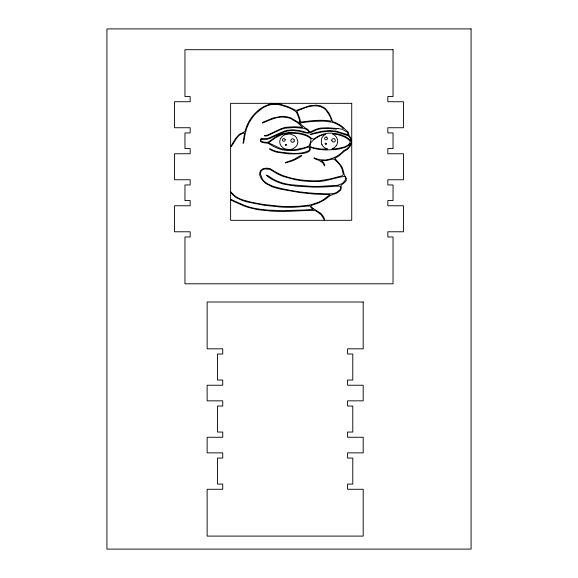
<?xml version="1.0" encoding="UTF-8"?>
<svg xmlns="http://www.w3.org/2000/svg" width="578" height="578" viewBox="0 0 578 578"><rect width="100%" height="100%" fill="white"/><g stroke="black" fill="none" stroke-linecap="round" stroke-linejoin="round"><path stroke-width="0.87" d="M261.574 138.294L261.003 138.771A5.657 5.657 0 0 1 260.534 139.515C259.052 143.185 265.454 142.687 267.672 143.243A1.019 1.019 0 0 1 268.286 143.431L273.018 146.126A51.876 51.876 0 0 0 274.239 146.74L275.15 147.18A38.379 38.379 0 0 0 279.73 149.001A49.867 49.867 0 0 0 281.103 149.42L281.992 149.659A23.669 23.669 0 0 0 284.181 150.114L288.545 150.54A42.982 42.982 0 0 0 299.823 149.659L308.869 146.949A7.948 7.948 0 0 1 309.114 146.87M294.209 141.227L294.26 140.801A12.456 12.456 0 0 0 294.267 140.432L294.209 139.89M325.262 143.604L325.284 144.146A1.734 1.734 0 0 0 325.544 144.442L326.1 144.493A1.734 1.734 0 0 0 326.418 144.146L326.541 143.879A0.845 0.845 0 0 0 325.862 143.279M294.123 141.408L293.913 141.653A7.232 7.232 0 0 1 293.675 141.877L293.342 142.123A1.055 1.055 0 0 1 292.967 142.26L291.572 141.978A1.662 1.662 0 0 1 290.835 140.252L291.695 139.009A0.874 0.874 0 0 1 291.998 138.879L292.425 138.836A6.503 6.503 0 0 1 292.743 138.843L293.068 138.879A0.968 0.968 0 0 1 293.328 138.98L293.667 139.233A7.781 7.781 0 0 1 293.913 139.457L294.123 139.703M264.738 135.534L264.616 135.7A0.751 0.751 0 0 0 264.616 135.953L265.598 136.068A24.847 24.847 0 0 0 267.426 135.751L280.251 129.768A48.082 48.082 0 0 1 281.977 129.125A46.58 46.58 0 0 1 283.704 128.547L284.008 128.461A16.422 16.422 0 0 1 284.925 128.215L294.44 127.463L304.382 128.403A1.864 1.864 0 0 1 304.751 128.605L304.974 128.786A2.276 2.276 0 0 0 305.856 129.255L306.831 129.754A11.9 11.9 0 0 1 307.807 130.476L308.551 131.271A2.883 2.883 0 0 1 308.804 131.95L308.247 132.947A10.953 10.953 0 0 1 307.185 132.644A61.933 61.933 0 0 0 298.161 130.361M268.141 142.188L277.534 135.765A32.404 32.404 0 0 1 280.987 134.219L282.519 133.67A16.437 16.437 0 0 1 284.152 133.243L288.046 132.629A32.137 32.137 0 0 1 291.637 132.449C297.822 132.759 304.483 133.287 309.757 136.863A16.581 16.581 0 0 1 311.499 138.503L313.644 139.016L317.474 136.733A39.933 39.933 0 0 1 320.935 135.035L325.71 133.46L329.214 133.135A54.65 54.65 0 0 1 331.815 133.142L337.79 133.93A46.392 46.392 0 0 1 341.295 134.934L344.95 136.357A14.566 14.566 0 0 1 346.193 137.015L346.569 137.246A18.2 18.2 0 0 1 348.707 138.828L350.803 141.003L350.586 139.154A5.188 5.188 0 0 0 350.232 138.243L349.48 137.022A24.977 24.977 0 0 0 349.09 136.48L348.079 135.693M268.062 142.253L266.364 142.376A35.648 35.648 0 0 1 264.233 142.087L263.604 141.971A10.281 10.281 0 0 1 261.834 141.458L260.837 140.895L260.859 140.309A2.11 2.11 0 0 1 261.292 139.609A2.023 2.023 0 0 1 261.458 139.45L262.282 139.377A10.888 10.888 0 0 0 266.314 139.522L269.406 138.626L284.39 131.813A33.105 33.105 0 0 1 287.389 131.047L291.406 130.65A56.76 56.76 0 0 1 294.151 130.65L298.761 131.141A64.967 64.967 0 0 1 300.683 131.574L305.762 132.94L310.032 132.954L315.805 130.158A26.523 26.523 0 0 1 319.092 129.154L322.38 128.547A13.243 13.243 0 0 1 323.427 128.453L327.264 128.453A62.149 62.149 0 0 1 330.089 128.576L336.447 129.125M269.839 141.791L275.879 137.535L281.139 134.927A25.743 25.743 0 0 1 284.297 133.966L289.029 133.265L295.091 133.337A48.812 48.812 0 0 1 301.969 134.399L306.044 135.649L308.919 137.203A21.032 21.032 0 0 1 310.241 138.25L311.007 139.023L310.921 139.89A23.749 23.749 0 0 1 310.704 140.866L309.649 145.309A6.849 6.849 0 0 1 309.526 145.728L306.672 146.957A90.428 90.428 0 0 1 303.594 147.968L295.156 149.702L285.684 149.615A31.841 31.841 0 0 1 279.99 148.308L268.756 142.903L269.572 141.986M350.21 144.009L350.275 143.965A3.858 3.858 0 0 0 349.733 144.471L345.406 147.303L339.358 148.929A104.856 104.856 0 0 1 334.843 149.572L325.833 149.977L319.005 149.478A52.461 52.461 0 0 1 314.41 148.43L310.328 147.383A8.027 8.027 0 0 0 310.299 148.38L310.263 149.413A2.233 2.233 0 0 1 310.148 149.912L309.96 150.338A3.381 3.381 0 0 1 309.432 151.111L306.745 152.671L302.308 153.575A48.342 48.342 0 0 1 301.217 153.661L292.547 153.921A106.655 106.655 0 0 1 287.143 153.69L276.363 152.093A37.18 37.18 0 0 1 272.874 150.844L272.072 150.497A21.083 21.083 0 0 1 271.169 150.063L270.316 149.615A16.841 16.841 0 0 1 269.803 149.326L269.637 148.676L273.235 150.266A22.52 22.52 0 0 0 275.742 151.183L276.515 151.4A41.869 41.869 0 0 0 278.177 151.819C288.147 152.939 299.91 155.345 309.049 150.504A3.569 3.569 0 0 0 309.613 149.29L309.259 146.834M263.221 122.103L272.924 118.064L281.002 116.402A37.368 37.368 0 0 1 283.538 116.388L286.804 116.72L291.095 118.049L298.703 122.543L299.476 122.261L299.563 121.459A9.335 9.335 0 0 0 299.361 119.704L298.32 116.546A73.796 73.796 0 0 0 296.456 112.161C291.587 108.223 285.337 106.28 279.319 104.763A22.202 22.202 0 0 0 276.876 104.452L271.581 104.589A18.525 18.525 0 0 0 268.568 105.29L265.475 106.54A29.832 29.832 0 0 0 262.398 108.245L256.639 112.782A41.045 41.045 0 0 0 252.593 117.283L249.313 122.269L246.9 127.724A53.017 53.017 0 0 0 244.812 135.808L243.598 142.961L243.056 143.322L244.443 133.98A10.375 10.375 0 0 0 244.624 133.07L243.389 133.171A24.746 24.746 0 0 0 241.907 133.756L239.856 134.869A8.106 8.106 0 0 0 238.952 135.577C235.412 138.547 233.584 144.478 230.766 146.776A1.431 1.431 0 0 1 230.832 146.415L235.521 138.59L238.57 135.021A11.242 11.242 0 0 1 240.477 133.677L243.562 132.369L245.13 131.011L245.628 129.335A50.517 50.517 0 0 1 247.398 124.624L248.605 122.117A40.395 40.395 0 0 1 258.041 110.593A45.322 45.322 0 0 1 259.775 109.199L260.692 108.527A28.156 28.156 0 0 1 263.46 106.786L268.243 104.661A33.437 33.437 0 0 1 270.555 104.054L272.484 103.715A19.992 19.992 0 0 1 273.372 103.679L276.667 103.729A25.15 25.15 0 0 1 280.171 104.213L287.389 106.497A60.459 60.459 0 0 1 290.394 107.739L295.156 109.979A5.26 5.26 0 0 0 296.117 110.333L297.157 110.123A33.495 33.495 0 0 0 297.908 109.842L298.176 109.741A37.816 37.816 0 0 0 298.956 109.423L309.295 105.817L316.267 105.196A19.067 19.067 0 0 1 319.901 105.817L320.79 106.077M266.075 121.59L262.477 123.063L262.6 122.384A6.423 6.423 0 0 1 262.846 122.276M266.458 121.438L269.695 120.043A70.415 70.415 0 0 1 273.351 118.707L275.54 118.028A21.574 21.574 0 0 1 277.202 117.63M301.16 109.256L296.854 111.157A6.553 6.553 0 0 0 296.998 111.547L299.39 117.32A14.19 14.19 0 0 1 299.585 117.89A11.77 11.77 0 0 1 299.693 118.259A18.807 18.807 0 0 1 300.242 121.221M301.355 109.177L307.099 107.132A34.832 34.832 0 0 1 309.071 106.583L313.139 105.911A19.724 19.724 0 0 1 316.874 105.947L318.124 106.114A13.655 13.655 0 0 1 320.501 106.72L323.608 108.18A11.741 11.741 0 0 1 325.544 109.69C326.808 110.774 333.846 121.698 330.573 121.113A39.16 39.16 0 0 0 329.706 120.939L328.441 120.723A35.352 35.352 0 0 0 327.574 120.592L322.192 120.311A105.853 105.853 0 0 0 316.303 120.419L314.432 120.527A59.44 59.44 0 0 0 312.243 120.715L300.625 122.066L300.249 121.221M309.7 132.196L315.133 129.667A15.787 15.787 0 0 1 316.217 129.248L317.929 128.728A22.607 22.607 0 0 1 320.985 128.049L327.762 127.774L337.971 128.562M342.458 175.676L343.274 174.614L342.169 169.448L340.442 165.763L338.101 162.938A68.847 68.847 0 0 0 334.879 159.795L332.863 158.936L326.996 160.431A23.265 23.265 0 0 1 322.929 160.698L320.942 160.763A5.917 5.917 0 0 0 321.368 161.052L321.794 161.32A8.822 8.822 0 0 1 323.116 162.295L323.846 163.206A9.905 9.905 0 0 1 324.518 164.455L324.742 165.041A3.251 3.251 0 0 1 324.858 165.503L324.684 165.814M341.656 175.9L330.421 178.905L320.263 180.574A27.628 27.628 0 0 1 318.709 180.69C306.521 181.217 294.159 179.664 282.678 175.459A8.258 8.258 0 0 0 282.476 175.365L281.443 174.939A11.112 11.112 0 0 1 281.053 174.787L276.53 172.555A43.588 43.588 0 0 1 274.102 171.153L270.482 168.855A3.757 3.757 0 0 0 269.861 168.61L268.958 168.422A16.863 16.863 0 0 0 265.967 168.191L263.402 168.624A7.247 7.247 0 0 0 261.668 169.607L260.577 170.683A3.389 3.389 0 0 0 260.179 171.377L259.84 172.454A7.832 7.832 0 0 0 259.666 173.949L259.746 175.069A3.526 3.526 0 0 0 259.934 175.734L260.367 176.76A33.423 33.423 0 0 0 261.422 178.869L265.49 183.334L271.711 186.571A37.751 37.751 0 0 0 273.56 187.221L278.74 188.688A81.838 81.838 0 0 0 280.482 189.114L299.541 192.496A8.374 8.374 0 0 0 299.852 192.553L314.497 194.092L329.98 194.605L323.304 199.764A29.601 29.601 0 0 1 320.169 201.505L319.063 202.011A30.099 30.099 0 0 1 317.806 202.524L310.935 204.793A4.501 4.501 0 0 0 310.639 204.901L299.52 206.238L287.078 206.527A204.778 204.778 0 0 1 279.774 206.245L263.785 204.525L252.998 202.603A74.67 74.67 0 0 1 251.249 202.213L243.049 199.981A8.359 8.359 0 0 0 242.695 199.836L241.936 199.569A12.145 12.145 0 0 1 241.337 199.352L240.405 198.969A42.483 42.483 0 0 1 237.977 197.828L236.149 196.766A17.513 17.513 0 0 1 232.985 194.1L230.745 191.975L232.197 194.302L236.048 197.488L241.488 200.14L246.842 201.874L264.428 205.313L281.016 207.061A145.475 145.475 0 0 0 294.31 207.249L309.981 205.92L311.376 208.102L312.698 208.853M322.307 131.213L327.516 130.693A63.833 63.833 0 0 1 330.522 130.657L335.832 131.134M322.119 131.249L317.64 132.189A107.421 107.421 0 0 0 313.63 133.207L310.025 134.609L321.838 132.044L328.362 131.314A34.572 34.572 0 0 1 333.029 131.481L335.666 131.835A24.5 24.5 0 0 1 337.581 132.225L347.118 135.397A3.786 3.786 0 0 0 348.079 135.7M264.919 135.512L266.01 135.331A13.308 13.308 0 0 0 268.199 134.753L280.829 128.807A6.17 6.17 0 0 0 281.11 128.692L283.437 127.911A54.216 54.216 0 0 1 285.966 127.304L293.725 126.792A112.11 112.11 0 0 1 296.998 126.885L302.662 127.348L297.497 122.623L290.915 118.707A19.941 19.941 0 0 0 288.278 117.789L283.343 117.103A27.325 27.325 0 0 0 277.202 117.63M287.035 134.161L288.733 134.038A12.579 12.579 0 0 1 291.283 134.334L294.469 135.722A8.749 8.749 0 0 1 296.659 138.019L297.894 141.552A3.511 3.511 0 0 1 297.872 142.239L297.33 144.363A7.521 7.521 0 0 1 295.799 146.747L293.393 148.51A11.134 11.134 0 0 1 292.403 148.951A8.952 8.952 0 0 1 289.592 149.55L285.207 148.965A8.692 8.692 0 0 1 282.721 147.571L280.894 145.605A6.929 6.929 0 0 1 280.395 138.922A7.276 7.276 0 0 1 281.515 137.181L282.808 135.982A9.804 9.804 0 0 1 287.042 134.161M285.481 162.902L291.464 161.168A37.115 37.115 0 0 0 295.098 159.644C304.657 155.005 303.587 153.387 294.758 159.029A42.396 42.396 0 0 1 289.65 161.045L285.33 162.562A1.972 1.972 0 0 0 285.445 162.873M338.144 185.979L340.334 186.398A9.544 9.544 0 0 1 340.529 187.727L340.507 188.652A2.839 2.839 0 0 1 340.232 189.476L337.162 192.055A16.206 16.206 0 0 1 334.814 193.131L332.184 193.695A8.287 8.287 0 0 0 331.013 193.789C312.142 193.912 293.104 191.831 274.853 186.889A44.737 44.737 0 0 1 272.765 186.217L267.376 183.746L263.936 181.037A12.564 12.564 0 0 1 262.347 178.992L260.44 174.021L260.989 171.355A3.389 3.389 0 0 1 261.48 170.662L263.33 169.426A6.712 6.712 0 0 1 264.977 168.957L269.666 169.332A3.396 3.396 0 0 1 270.15 169.506L277.404 173.834A49.116 49.116 0 0 0 283.552 176.536L294.888 179.585A147.592 147.592 0 0 0 299.209 180.35L302.265 180.806A62.135 62.135 0 0 0 305.357 181.138L309.512 181.398A106.793 106.793 0 0 0 315.147 181.478C325.176 182.193 335.175 177.352 344.56 176.449A6.835 6.835 0 0 1 345.319 177.244L345.55 177.569A1.792 1.792 0 0 1 345.81 178.407L345.088 180.206A12.181 12.181 0 0 1 344.12 181.571L343.411 182.402A10.606 10.606 0 0 1 342.169 183.558L337.79 185.285L319.005 186.412A268.589 268.589 0 0 1 311.26 186.369L290.127 184.678A14.089 14.089 0 0 1 289.737 184.606L284.723 183.587A56.398 56.398 0 0 1 280.178 182.258L276.963 180.993A41.992 41.992 0 0 1 272.252 178.551C261.762 171.247 267.491 177.446 273.958 180.329A38.018 38.018 0 0 0 277.014 181.788L278.603 182.431A55.112 55.112 0 0 0 280.908 183.248A47.967 47.967 0 0 0 285.416 184.476L296.355 186.188L313.175 187.091A200.465 200.465 0 0 0 326.505 186.853L336.887 186.102M337.964 186L337.126 186.08M325.869 143.243L325.602 143.301A0.946 0.946 0 0 0 325.262 143.611M261.61 138.25L261.668 138.258A1.308 1.308 0 0 1 261.979 138.445L262.116 138.532A1.142 1.142 0 0 0 262.333 138.633L267.982 138.438L284.203 131.155A31.472 31.472 0 0 1 287.244 130.418L291.774 129.833A13.8 13.8 0 0 1 293.335 129.819L298.161 130.368M324.475 165.807L323.752 164.434A9.284 9.284 0 0 0 323.066 163.336L322.416 162.584A8.497 8.497 0 0 0 321.209 161.782L320.566 161.399A7.319 7.319 0 0 1 319.591 160.633L319.461 160.54A3.902 3.902 0 0 0 318.464 160.142L317.401 159.803A32.801 32.801 0 0 1 315.465 159.08L313.803 157.902L316.043 158.553A25.194 25.194 0 0 0 320.198 159.766L325.32 159.983A34.868 34.868 0 0 0 332.047 158.437L336.309 156.624L340.001 154.167A45.756 45.756 0 0 0 341.995 152.448L343.823 150.555A5.527 5.527 0 0 1 344.719 150.085L344.965 149.962A13.756 13.756 0 0 0 347.147 148.683L349.112 146.559A17.947 17.947 0 0 0 349.806 145.331L350.297 143.965M338.296 128.605C349.336 131.119 338.65 124.631 334.387 122.969A22.889 22.889 0 0 0 331.794 122.117L323.89 121.091L312.626 121.402A132.947 132.947 0 0 0 306.997 121.987L299.31 123.085A3.114 3.114 0 0 0 299.794 123.511M258.2 209.034L268.127 210.139L283.047 210.63L303.501 210.038L313.334 209.272L312.879 208.947M332.841 133.836L334.525 134.089A37.151 37.151 0 0 1 340.558 135.44L345.052 137.239L347.775 138.995A18.33 18.33 0 0 1 349.415 140.533L350.261 141.552L349.82 143.221A16.885 16.885 0 0 1 348.238 144.811L346.301 146.068A19.97 19.97 0 0 1 344.134 147.007L339.51 148.149A68.247 68.247 0 0 1 333.549 148.965L331.924 148.842A8.208 8.208 0 0 0 336.367 145.432M336.028 131.184L347.956 134.696A3.706 3.706 0 0 0 347.999 133.988L347.183 132.044L342.985 129.768M339.38 124.769C343.216 126.517 345.001 129.848 348.231 132.174A2.493 2.493 0 0 1 348.563 132.861L348.751 134.623A1.279 1.279 0 0 0 348.837 134.92L351.258 138.864A5.816 5.816 0 0 1 351.532 140.035L351.193 143.633A12.319 12.319 0 0 1 350.116 146.234L348.151 148.777A10.895 10.895 0 0 1 345.882 150.251A15.816 15.816 0 0 0 344.56 151.017L339.293 155.59A31.407 31.407 0 0 1 336.822 157.144L335.291 157.917A3.865 3.865 0 0 0 334.705 158.199L341.446 166.045A13.084 13.084 0 0 1 341.836 166.746A11.011 11.011 0 0 1 342.292 167.728L342.703 168.855A28.308 28.308 0 0 1 343.614 172.323C344.199 177.359 350.044 179.021 342.783 183.92A20.945 20.945 0 0 1 341.128 185.22L341.049 186.246A6.611 6.611 0 0 1 341.258 188.32L340.493 190.343L337.79 192.517A15.924 15.924 0 0 1 336.143 193.348L334.344 194.042A7.724 7.724 0 0 1 333.094 194.316L329.359 196.094L326.794 198.189A37.606 37.606 0 0 1 324.518 199.815L319.201 202.69L311.65 205.327A11.936 11.936 0 0 0 311.34 205.436L310.95 205.956A3.938 3.938 0 0 0 310.964 206.368L312.481 207.936L320.624 213.282M332.473 133.872L332.56 133.944A5.607 5.607 0 0 0 333.325 134.356L335.139 135.722A10.498 10.498 0 0 1 336.237 137L337.292 139.016A7.738 7.738 0 0 1 336.403 145.461M322.011 144.76L321.635 143.915A5.643 5.643 0 0 1 321.325 142.687L321.44 139.377A6.264 6.264 0 0 1 321.997 137.839L323.023 136.321A10.498 10.498 0 0 1 324.236 135.144L325.421 134.385L324.764 134.45A10.021 10.021 0 0 0 324.063 134.638C318.124 134.941 300.762 147.419 316.534 148.235A38.177 38.177 0 0 0 321.78 149.095L327.553 149.023L326.686 148.792A6.387 6.387 0 0 1 325.573 148.322L324.366 147.549A7.492 7.492 0 0 1 322.018 144.76M309.606 132.03L308.399 130.072A8.959 8.959 0 0 0 307.655 129.371L305.466 128.157A9.595 9.595 0 0 0 305.061 127.832L300.011 123.699A10.671 10.671 0 0 0 299.787 123.519M285.099 139.486L285.135 139.854A4.147 4.147 0 0 1 285.127 140.122L285.106 140.338A0.838 0.838 0 0 1 284.961 140.671L284.282 141.198A1.308 1.308 0 0 1 283.617 141.285L283.408 141.234A1.445 1.445 0 0 1 282.693 140.757L282.577 140.577A1.286 1.286 0 0 1 282.404 139.934L282.765 138.995A1.308 1.308 0 0 1 284.094 138.604L284.976 139.219A0.744 0.744 0 0 1 285.106 139.486M326.274 137.015A1.445 1.445 0 0 1 327.394 138.633L327.17 139.255A1.113 1.113 0 0 1 326.621 139.71L325.457 139.717A0.975 0.975 0 0 1 325.089 139.493L324.807 139.088A1.344 1.344 0 0 1 324.93 137.658L325.493 137.167A0.773 0.773 0 0 1 325.826 137.073L326.028 137.073A2.926 2.926 0 0 1 326.259 137.102M258.207 209.019A72.958 72.958 0 0 1 242.782 204.749L230.817 199.374L231.186 200.06L234.805 201.917L244.747 206.209A114.531 114.531 0 0 0 248.533 207.488L257.846 209.691L271.053 211.071A102.877 102.877 0 0 0 273.488 211.18C287.562 212.22 301.665 210.009 315.682 210.688L321.173 214.756L324.619 220.305L324.41 219.062A13.034 13.034 0 0 0 320.653 213.253M339.373 124.776A33.358 33.358 0 0 0 332.726 121.568L332.408 121.142A7.463 7.463 0 0 1 332.112 120.368L331.786 119.436A5.477 5.477 0 0 0 331.664 119.133L331.627 119.068A6.806 6.806 0 0 1 331.49 118.743L330.811 116.973A38.502 38.502 0 0 0 329.084 113.317L325.797 109.018A13.532 13.532 0 0 0 320.797 106.063M331.772 140.244L332.112 141.285A2.341 2.341 0 0 0 332.61 141.791L333.831 142.109A2.182 2.182 0 0 0 334.633 141.74L334.987 141.393A1.972 1.972 0 0 0 335.233 139.854L334.611 138.901A1.915 1.915 0 0 0 332.964 138.713L332.849 138.742A1.344 1.344 0 0 0 332.56 138.915L332.379 139.074A2.261 2.261 0 0 0 331.895 139.804L331.772 140.244M285.416 144.926C286.767 146.985 286.905 142.911 285.416 144.926M471.07 28.9L106.93 28.9L106.93 549.1L471.07 549.1L471.07 28.9M393.04 49.708L184.96 49.708L184.96 96.526L190.162 96.526L190.162 101.728L174.556 101.728L174.556 127.738L190.162 127.738L190.162 132.94L184.96 132.94L184.96 148.546L190.162 148.546L190.162 153.748L174.556 153.748L174.556 179.758L190.162 179.758L190.162 184.96L184.96 184.96L184.96 200.566L190.162 200.566L190.162 205.768L174.556 205.768L174.556 231.778L190.162 231.778L190.162 236.98L184.96 236.98L184.96 283.798L393.04 283.798L393.04 236.98L387.838 236.98L387.838 231.778L403.444 231.778L403.444 205.768L387.838 205.768L387.838 200.566L393.04 200.566L393.04 184.96L387.838 184.96L387.838 179.758L403.444 179.758L403.444 153.748L387.838 153.748L387.838 148.546L393.04 148.546L393.04 132.94L387.838 132.94L387.838 127.738L403.444 127.738L403.444 101.728L387.838 101.728L387.838 96.526L393.04 96.526L393.04 49.708M351.727 103.325L230.608 103.325L230.608 220.319L351.727 220.319L351.727 103.325M363.194 302.005L207.134 302.005L207.134 348.823L222.74 348.823L222.74 354.025L217.538 354.025L217.538 380.035L222.74 380.035L222.74 385.237L207.134 385.237L207.134 400.843L222.74 400.843L222.74 406.045L217.538 406.045L217.538 432.055L222.74 432.055L222.74 437.257L207.134 437.257L207.134 452.863L222.74 452.863L222.74 458.065L217.538 458.065L217.538 484.075L222.74 484.075L222.74 489.277L207.134 489.277L207.134 536.095L363.194 536.095L363.194 489.277L347.588 489.277L347.588 484.075L352.79 484.075L352.79 458.065L347.588 458.065L347.588 452.863L363.194 452.863L363.194 437.257L347.588 437.257L347.588 432.055L352.79 432.055L352.79 406.045L347.588 406.045L347.588 400.843L363.194 400.843L363.194 385.237L347.588 385.237L347.588 380.035L352.79 380.035L352.79 354.025L347.588 354.025L347.588 348.823L363.194 348.823L363.194 302.005"/></g></svg>
